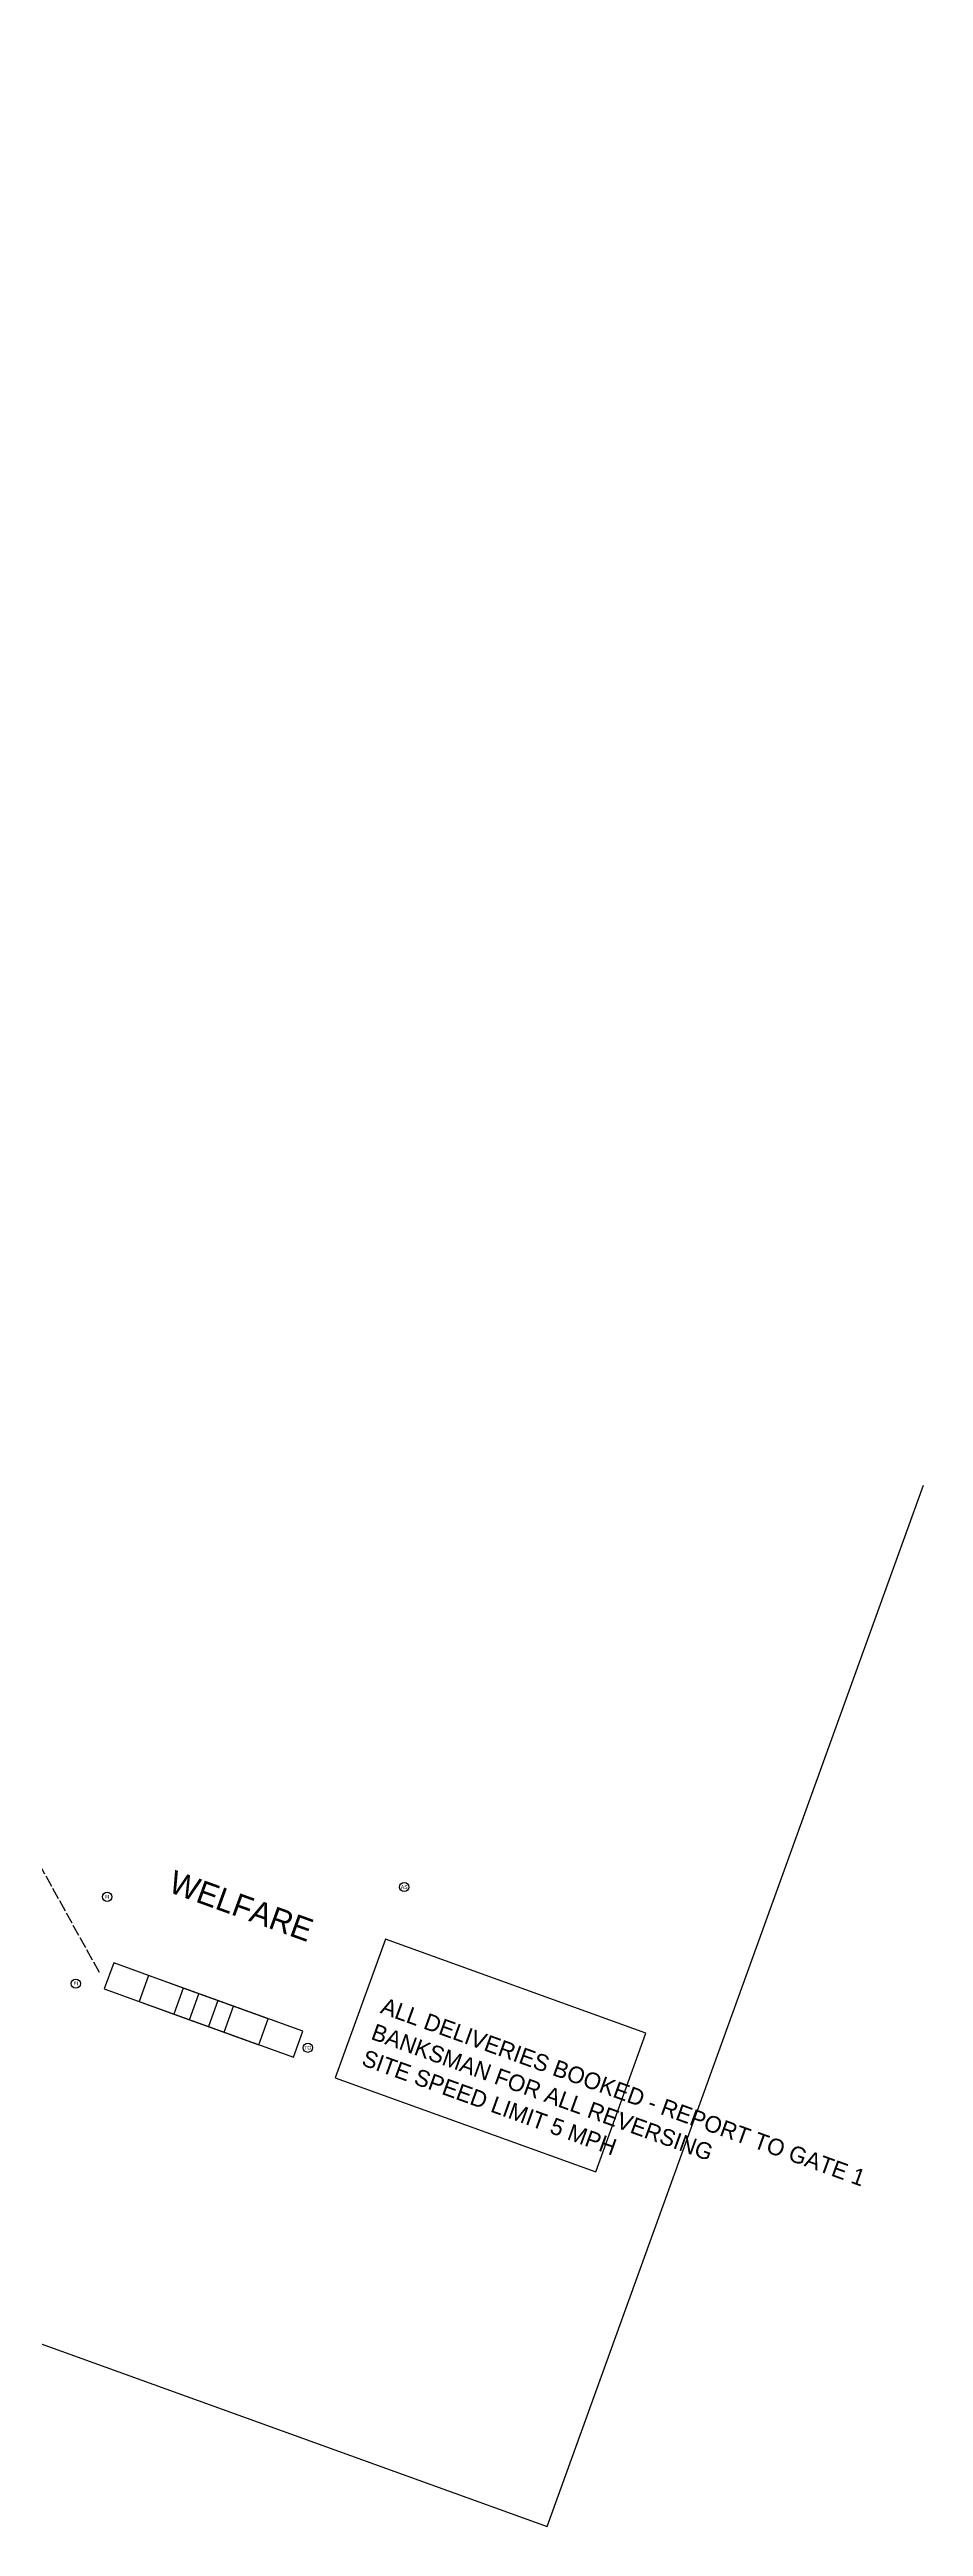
# Model space of a CAD drawing. Header units: metres. Extents: x 647 to 1125, y 1969 to 2687.
# Drawn here: x 1030.8 to 1125.4, y 1969.4 to 2237.9 of the extents above; entities that cross this region are included whole.
import ezdxf
from ezdxf.enums import TextEntityAlignment as Align

# ---------------------------------------------------------------- set-up
doc = ezdxf.new("R2010")
doc.units = ezdxf.units.M
doc.linetypes.add('DASHED', pattern=[1.524, 1.27, -0.254])
for name, color, linetype in [('C-HOARDING', 5, 'CONTINUOUS'), ('C-PARKING', 160, 'CONTINUOUS'), ('C-PEDESTRIAN', 3, 'DASHED'), ('C-SYMBOLS', 7, 'CONTINUOUS'), ('C-TEXT', 7, 'CONTINUOUS'), ('C-WELFARE', 140, 'CONTINUOUS')]:
    doc.layers.add(name, color=color, linetype=linetype)

# ---------------------------------------------------------------- blocks, each defined once
blk = doc.blocks.new('FIRST_AID')
blk.add_circle((0, 0), 0.5)
blk.add_text('FI', height=0.4).set_placement((0, 0), align=Align.MIDDLE_CENTER)
blk = doc.blocks.new('FIRE_POINT')
blk.add_circle((0, 0), 0.5)
blk.add_text('FI', height=0.4).set_placement((0, 0), align=Align.MIDDLE_CENTER)
blk = doc.blocks.new('TOILETS')
blk.add_circle((0, 0), 0.5)
blk.add_text('TO', height=0.4).set_placement((0, 0), align=Align.MIDDLE_CENTER)
blk = doc.blocks.new('ASSEMBLY')
blk.add_circle((0, 0), 0.5)
blk.add_text('AS', height=0.4).set_placement((0, 0), align=Align.MIDDLE_CENTER)

msp = doc.modelspace()

# ---------------------------------------------------------------- linework, layer by layer
at = {"layer": 'C-HOARDING'}
msp.add_lwpolyline([(1004.232, 1998.471), (1084.65, 1969.432), (1125.408, 2082.299)], dxfattribs=at)
at = {"layer": 'C-PARKING'}
msp.add_lwpolyline([(1061.7, 2018.048), (1089.916, 2007.859), (1095.351, 2022.909), (1067.134, 2033.097)], close=True, dxfattribs=at)
at = {"layer": 'C-PEDESTRIAN'}
msp.add_lwpolyline([(1036.159, 2029.471), (959.235, 2168.461), (957.075, 2276.773), (990.244, 2400.838)], dxfattribs=at)
at = {"layer": 'C-WELFARE'}
for points in [[(1045.902, 2024.357), (1046.921, 2027.179), (1037.703, 2030.508), (1036.684, 2027.686)], [(1049.664, 2023), (1050.682, 2025.82), (1041.465, 2029.149), (1040.447, 2026.328)], [(1053.426, 2021.641), (1054.445, 2024.462), (1045.228, 2027.791), (1044.209, 2024.969)], [(1057.188, 2020.282), (1058.207, 2023.104), (1048.99, 2026.432), (1047.971, 2023.61)]]:
    msp.add_lwpolyline(points, close=True, dxfattribs=at)

# ---------------------------------------------------------------- block references
at = {"layer": 'C-SYMBOLS'}
for name, p in [('FIRST_AID', (1036.995, 2037.674)), ('ASSEMBLY', (1069.172, 2038.741)), ('FIRE_POINT', (1033.599, 2028.269)), ('TOILETS', (1058.732, 2021.319))]:
    msp.add_blockref(name, p, dxfattribs=at)

# ---------------------------------------------------------------- texts
at = {"layer": 'C-TEXT'}
msp.add_text('WELFARE', height=2.5, rotation=-19.8553189, dxfattribs=at).set_placement((1051.521, 2036.682), align=Align.MIDDLE_CENTER)
at = {"layer": 'C-TEXT', "insert": (1067.093, 2026.806), "char_height": 1.8, "attachment_point": 1, "rotation": 340.1446811}
msp.add_mtext('ALL DELIVERIES BOOKED - REPORT TO GATE 1\\PBANKSMAN FOR ALL REVERSING\\PSITE SPEED LIMIT 5 MPH', dxfattribs=at)

doc.saveas('drawing.dxf')
